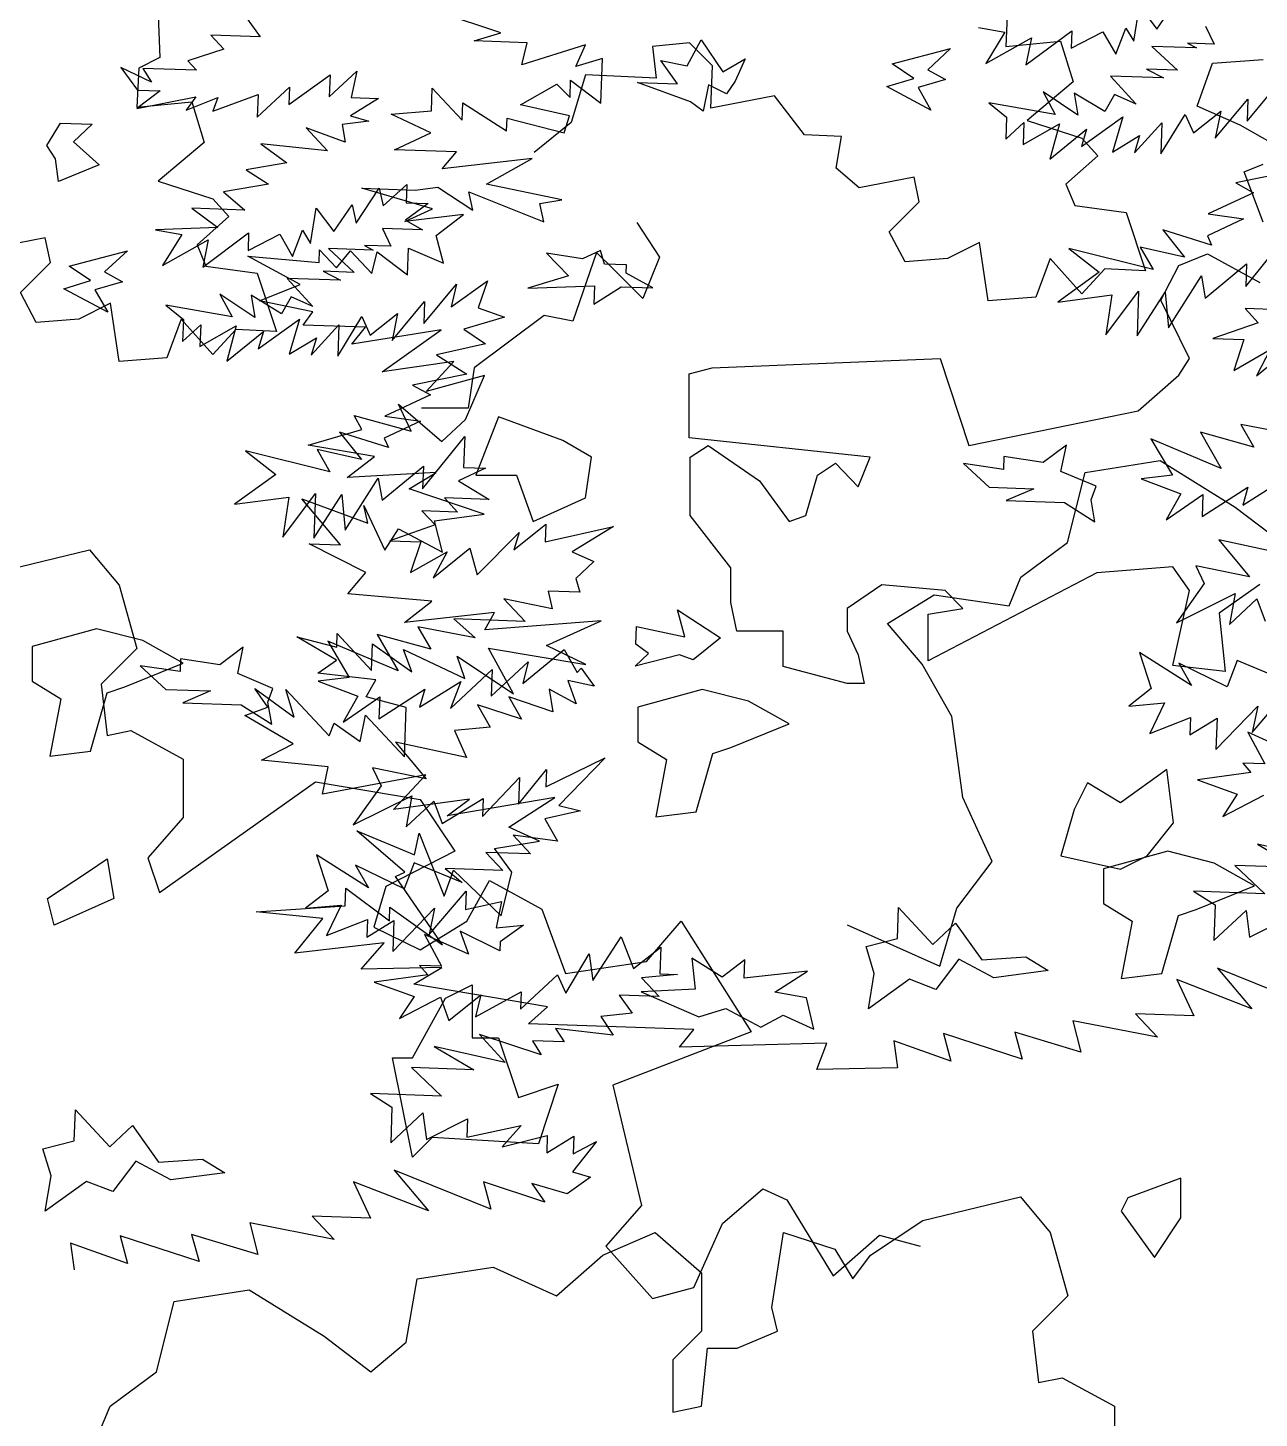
# Model space of a CAD drawing. Header units: inches. Extents: x -11 to 128, y 7 to 56.
# Drawn here: x 57.078 to 57.4081, y 23.1037 to 23.4764 of the extents above; entities that cross this region are included whole.
import ezdxf

# ---------------------------------------------------------------- set-up
doc = ezdxf.new("R2010")
doc.units = ezdxf.units.IN
doc.header["$MEASUREMENT"] = 0
doc.layers.add('CAY', color=94, linetype='Continuous')
doc.layers.add('CAY-3', color=61, linetype='Continuous')
picture_1 = doc.add_image_def('image1.jpg', size_in_pixel=(1680, 1093))

# ---------------------------------------------------------------- blocks, each defined once
blk = doc.blocks.new('A$C76451831')
at = {"layer": 'CAY'}
for p, q in [((3317.08, 1724.45), (3361.89, 1731.52)), ((3361.89, 1731.52), (3406.71, 1703.8)), ((3306.47, 1682.57), (3317.08, 1724.45)), ((3406.71, 1703.8), (3434.42, 1682.57)), ((2664.25, 1664.12), (2722.62, 1678.28)), ((2722.62, 1678.28), (2740.31, 1657.04)), ((3278.76, 1661.92), (3306.47, 1682.57)), ((3271.68, 1644.81), (3278.76, 1661.92)), ((2740.31, 1657.04), (2750.93, 1619.29)), ((3199.16, 1634.2), (3226.87, 1651.3)), ((3226.87, 1651.3), (3271.68, 1644.81)), ((3219.8, 1610.01), (3199.16, 1634.2)), ((2750.93, 1619.29), (2729.7, 1598.05)), ((3237.48, 1578.75), (3219.8, 1610.01)), ((2729.7, 1598.05), (2733.24, 1567.38)), ((3243.97, 1530.38), (3237.48, 1578.75)), ((2733.24, 1567.38), (2747.39, 1570.33)), ((2747.39, 1570.33), (2778.64, 1553.22)), ((2778.64, 1553.22), (2778.64, 1518.42)), ((2764.49, 1473.59), (2857.65, 1539.66)), ((2857.65, 1539.66), (2920.15, 1529.04)), ((2920.15, 1529.04), (2940.78, 1498.37)), ((3261.66, 1492.04), (3243.97, 1530.38)), ((2778.64, 1518.42), (2757.41, 1494.24)), ((2940.78, 1498.37), (2899.51, 1477.13)), ((2757.41, 1494.24), (2764.49, 1473.59)), ((3240.43, 1464.32), (3261.66, 1492.04)), ((2947.86, 1456.49), (2961.42, 1480.67)), ((2961.42, 1480.67), (2992.67, 1463.57)), ((2899.51, 1477.13), (2892.43, 1452.95)), ((2992.67, 1463.57), (3006.82, 1425.22)), ((3230.41, 1429.51), (3240.43, 1464.32)), ((2920.15, 1439.38), (2947.86, 1456.49)), ((3055.17, 1432.3), (3075.81, 1456.49)), ((3075.81, 1456.49), (3117.67, 1390.42)), ((3174.98, 1454.29), (3230.41, 1429.51)), ((2892.43, 1452.95), (2920.15, 1439.38)), ((3006.82, 1425.22), (3055.17, 1432.3)), ((3117.67, 1390.42), (3035.12, 1358.57)), ((3035.12, 1358.57), (3052.22, 1286.61)), ((3052.22, 1286.61), (3031, 1262.42)), ((5548.14, 748.16), (5555.93, 737.47)), ((5526.51, 738.49), (5534.37, 730.06)), ((5555.93, 737.47), (5526.51, 738.49)), ((5534.37, 730.06), (5512.83, 723.1)), ((5512.83, 723.1), (5518.07, 717.48)), ((5472.81, 719.06), (5482.76, 705.57)), ((5491.08, 710.26), (5472.81, 719.06)), ((5518.07, 717.48), (5485.93, 718.6)), ((5485.93, 718.6), (5491.08, 710.26)), ((5573.09, 696.97), (5597.73, 714.7)), ((5597.27, 701.57), (5613.66, 716.86)), ((5597.73, 714.7), (5597.27, 701.57)), ((5613.66, 716.86), (5610.39, 701.11)), ((5554.25, 689.47), (5573.45, 707.39)), ((5573.45, 707.39), (5573.09, 696.97)), ((5496.34, 705.09), (5482.38, 694.7)), ((5482.38, 694.7), (5517.52, 701.63)), ((5482.76, 705.57), (5496.34, 705.09)), ((5517.52, 701.63), (5511.8, 693.67)), ((5511.8, 693.67), (5530.64, 701.17)), ((5527.64, 693.12), (5554.72, 703.05)), ((5530.64, 701.17), (5527.64, 693.12)), ((5554.72, 703.05), (5554.25, 689.47)), ((5626.69, 700.54), (5610.01, 690.24)), ((5610.39, 701.11), (5626.69, 700.54)), ((5610.01, 690.24), (5620.78, 687.15)), ((5606.74, 674.49), (5583.48, 683.01)), ((5583.48, 683.01), (5596.14, 669.42)), ((5620.78, 687.15), (5604.85, 684.98)), ((5604.85, 684.98), (5606.74, 674.49)), ((5596.14, 669.42), (5556.41, 673.53)), ((5556.41, 673.53), (5571.87, 662.11)), ((5571.87, 662.11), (5547.71, 657.97)), ((5547.71, 657.97), (5561, 649.34)), ((5561, 649.34), (5534.11, 644.84)), ((5629.44, 636.52), (5643.47, 649.18)), ((5643.47, 649.18), (5643.09, 638.31)), ((5534.11, 644.84), (5546.87, 633.97)), ((5613.22, 626.21), (5627.08, 647.03)), ((5627.08, 647.03), (5629.44, 636.52)), ((5515.19, 635.07), (5530.65, 623.65)), ((5546.87, 633.97), (5515.19, 635.07)), ((5586.05, 614.01), (5589.51, 635.2)), ((5589.51, 635.2), (5599.9, 621.24)), ((5599.9, 621.24), (5610.88, 637.17)), ((5610.88, 637.17), (5613.22, 626.21)), ((5656.22, 637.86), (5642.73, 627.9)), ((5643.09, 638.31), (5656.22, 637.86)), ((5530.65, 623.65), (5493.44, 622.23)), ((5628.96, 622.94), (5634.03, 612.34)), ((5652.95, 622.1), (5628.96, 622.94)), ((5642.73, 627.9), (5652.95, 622.1)), ((5493.44, 622.23), (5509.21, 619.42)), ((5509.21, 619.42), (5497.68, 600.78)), ((5497.68, 600.78), (5524.95, 616.15)), ((5521.67, 599.94), (5549.11, 620.29)), ((5524.95, 616.15), (5521.67, 599.94)), ((5549.11, 620.29), (5548.75, 609.88)), ((5548.75, 609.88), (5567.67, 619.64)), ((5567.67, 619.64), (5575.36, 606.23)), ((5575.36, 606.23), (5581.34, 621.88)), ((5581.34, 621.88), (5586.05, 614.01)), ((5596.82, 610.92), (5612.19, 596.78)), ((5623.52, 609.98), (5596.82, 610.92)), ((5618.19, 612.89), (5623.52, 609.98)), ((5634.03, 612.34), (5618.19, 612.89)), ((5603.87, 592.08), (5572.18, 593.19)), ((5572.18, 593.19), (5587.46, 576.34)), ((5612.19, 596.78), (5593.63, 597.43)), ((5593.63, 597.43), (5603.87, 592.08)), ((5653.72, 566.32), (5673.11, 589.67)), ((5669.92, 576.18), (5691.77, 591.73)), ((5673.11, 589.67), (5669.92, 576.18)), ((5691.77, 591.73), (5686.22, 575.61)), ((5552.79, 569.84), (5531.98, 583.71)), ((5531.98, 583.71), (5539.21, 570.31)), ((5568.73, 572), (5550.53, 583.07)), ((5550.53, 583.07), (5552.79, 569.84)), ((5574.52, 582.23), (5568.73, 572)), ((5587.46, 576.34), (5574.52, 582.23)), ((5499.57, 577.14), (5510.15, 568.61)), ((5539.21, 570.31), (5499.57, 577.14)), ((5634.78, 556.1), (5654.18, 579.45)), ((5654.18, 579.45), (5653.72, 566.32)), ((5686.22, 575.61), (5701.88, 570.07)), ((5510.15, 568.61), (5509.69, 555.48)), ((5509.69, 555.48), (5520.47, 565.53)), ((5520.47, 565.53), (5520.01, 552.4)), ((5520.01, 552.4), (5541.74, 564.79)), ((5541.74, 564.79), (5536.02, 543.68)), ((5554.86, 551.18), (5579.49, 568.91)), ((5579.49, 568.91), (5573.32, 547.82)), ((5586.44, 547.36), (5602.93, 565.37)), ((5602.29, 546.81), (5616.7, 570.33)), ((5602.93, 565.37), (5602.29, 546.81)), ((5616.7, 570.33), (5621.75, 559.27)), ((5621.75, 559.27), (5638.07, 572.3)), ((5638.07, 572.3), (5634.78, 556.1)), ((5701.88, 570.07), (5677.61, 562.76)), ((5536.02, 543.68), (5557.94, 561.5)), ((5557.94, 561.5), (5554.86, 551.18)), ((5573.32, 547.82), (5589.52, 557.68)), ((5589.52, 557.68), (5586.44, 547.36)), ((5677.61, 562.76), (5690.45, 554.15)), ((5690.45, 554.15), (5661.22, 547.47)), ((5661.22, 547.47), (5679.4, 535.95)), ((5683.65, 539.8), (5680.11, 515.62)), ((5679.4, 535.95), (5646.99, 529.38)), ((5657.66, 523.56), (5630.49, 510.91)), ((5646.99, 529.38), (5657.66, 523.56)), ((5680.11, 515.62), (5652.4, 515.62)), ((5651.68, 507.91), (5630.03, 497.78)), ((5630.49, 510.91), (5651.68, 507.91)), ((5632.55, 492.25), (5603.42, 501.43)), ((5603.42, 501.43), (5616.44, 485.11)), ((5652.99, 467.51), (5678.1, 498.82)), ((5678.1, 498.82), (5677.45, 480.26)), ((5597.6, 477.61), (5547.29, 490.25)), ((5547.29, 490.25), (5565.37, 476.01)), ((5589.92, 491.02), (5597.6, 477.61)), ((5616.44, 485.11), (5589.92, 491.02)), ((5630.03, 497.78), (5632.55, 492.25)), ((5565.37, 476.01), (5540.74, 458.29)), ((5606.81, 442.83), (5626.47, 473.88)), ((5626.47, 473.88), (5628.73, 460.65)), ((5628.73, 460.65), (5653.46, 481.1)), ((5653.46, 481.1), (5652.99, 467.51)), ((5690.58, 479.8), (5674.45, 472.2)), ((5677.45, 480.26), (5690.58, 479.8)), ((5674.45, 472.2), (5692.64, 461.14)), ((5540.74, 458.29), (5573.06, 462.6)), ((5569.51, 438.7), (5589, 464.76)), ((5573.06, 462.6), (5569.51, 438.7)), ((5589, 464.76), (5588.07, 438.05)), ((5588.07, 438.05), (5604.84, 464.21)), ((5604.84, 464.21), (5606.81, 442.83)), ((5665.94, 462.08), (5673.8, 453.64)), ((5692.64, 461.14), (5665.94, 462.08)), ((5652.53, 454.38), (5660.39, 445.95)), ((5673.8, 453.64), (5652.53, 454.38)), ((5660.39, 445.95), (5633.33, 436.47)), ((5685.63, 416.05), (5710.54, 441.48)), ((5707.46, 431.16), (5726.57, 446.36)), ((5710.54, 441.48), (5707.46, 431.16)), ((5726.57, 446.36), (5726.2, 435.94)), ((5726.2, 435.94), (5766.85, 444.95)), ((5766.85, 444.95), (5742.31, 429.94)), ((5633.33, 436.47), (5651.88, 435.82)), ((5651.88, 435.82), (5645.8, 417.45)), ((5659.29, 414.25), (5681.21, 432.08)), ((5681.21, 432.08), (5685.63, 416.05)), ((5645.8, 417.45), (5667.53, 429.83)), ((5667.53, 429.83), (5659.29, 414.25)), ((5742.31, 429.94), (5755.24, 424.05)), ((5755.24, 424.05), (5744.47, 414)), ((5744.47, 414), (5746.9, 405.75)), ((5701.45, 401.9), (5714.12, 388.31)), ((5730.24, 395.91), (5701.45, 401.9)), ((5746.9, 405.75), (5727.89, 406.42)), ((5727.89, 406.42), (5730.24, 395.91)), ((5650.11, 385.11), (5657.8, 371.69)), ((5684.32, 378.47), (5650.11, 385.11)), ((5714.12, 388.31), (5671.57, 389.8)), ((5671.57, 389.8), (5684.32, 378.47)), ((5596.34, 376.56), (5609.18, 354.8)), ((5638.32, 358.77), (5596.34, 376.56)), ((5625.93, 380.51), (5638.32, 358.77)), ((5657.8, 371.69), (5625.93, 380.51)), ((5712.82, 351.18), (5737.55, 371.63)), ((5737.55, 371.63), (5745.22, 357.76)), ((5669.71, 336.37), (5694.53, 359.53)), ((5693.98, 343.68), (5715.99, 364.22)), ((5694.53, 359.53), (5693.98, 343.68)), ((5715.99, 364.22), (5712.82, 351.18)), ((5745.22, 357.76), (5747.58, 360.4)), ((5747.58, 360.4), (5755.36, 349.7)), ((5609.18, 354.8), (5590.52, 352.74)), ((5590.52, 352.74), (5614.23, 343.75)), ((5651.15, 337.02), (5675.71, 352.48)), ((5675.71, 352.48), (5669.71, 336.37)), ((5755.36, 349.7), (5739.62, 352.97)), ((5739.62, 352.97), (5744.58, 339.2)), ((5614.23, 343.75), (5605.53, 328.18)), ((5605.53, 328.18), (5627.35, 343.29)), ((5626.89, 330.16), (5654.25, 347.79)), ((5627.35, 343.29), (5626.89, 330.16)), ((5654.25, 347.79), (5651.15, 337.02)), ((5730.81, 334.24), (5704.39, 343.32)), ((5704.39, 343.32), (5712.08, 329.9)), ((5744.58, 339.2), (5728.57, 347.91)), ((5728.57, 347.91), (5730.81, 334.24)), ((5712.08, 329.9), (5685.64, 338.53)), ((5685.64, 338.53), (5693.33, 325.12)), ((5693.33, 325.12), (5671.96, 323.14)), ((5636.83, 316.21), (5655.1, 294.27)), ((5679.1, 307.03), (5636.83, 316.21)), ((5671.96, 323.14), (5679.1, 307.03)), ((5623.15, 300.82), (5628.22, 290.22)), ((5655.1, 294.27), (5623.15, 300.82)), ((5710.31, 279.19), (5726.89, 299.92)), ((5726.53, 289.51), (5762.02, 306.85)), ((5726.89, 299.92), (5726.53, 289.51)), ((5762.02, 306.85), (5734.29, 278.35)), ((5688.75, 271.78), (5710.86, 295.04)), ((5710.86, 295.04), (5710.31, 279.19)), ((5628.22, 290.22), (5611.54, 266.77)), ((5611.54, 266.77), (5646.58, 284.14)), ((5646.58, 284.14), (5643.22, 265.67)), ((5664.59, 267.64), (5689.13, 282.65)), ((5689.13, 282.65), (5688.75, 271.78)), ((5643.22, 265.67), (5659.62, 280.96)), ((5659.62, 280.96), (5664.59, 267.64)), ((5747.32, 275.18), (5725.86, 270.49)), ((5734.29, 278.35), (5747.32, 275.18)), ((5725.86, 270.49), (5733.55, 257.07)), ((5733.55, 257.07), (5706.94, 260.72)), ((5706.94, 260.72), (5717.43, 249.48)), ((5717.43, 249.48), (5690.72, 250.41)), ((5690.72, 250.41), (5700.77, 239.63)), ((5620.65, 229.28), (5589.62, 248.95)), ((5589.62, 248.95), (5596.57, 227.4)), ((5641.92, 228.54), (5612.96, 242.7)), ((5612.96, 242.7), (5620.65, 229.28)), ((5647.91, 244.2), (5641.92, 228.54)), ((5676.5, 232.32), (5647.91, 244.2)), ((5700.77, 239.63), (5666.37, 240.83)), ((5666.37, 240.83), (5676.5, 232.32)), ((5596.57, 227.4), (5583.06, 216.99)), ((5656.83, 201.27), (5679.04, 227.24)), ((5679.04, 227.24), (5678.66, 216.38)), ((5583.06, 216.99), (5604.43, 218.97)), ((5604.43, 218.97), (5595.64, 200.69)), ((5635.18, 191.15), (5660.1, 217.02)), ((5660.1, 217.02), (5656.83, 201.27)), ((5678.66, 216.38), (5700.12, 221.07)), ((5700.12, 221.07), (5696.85, 205.31)), ((5595.64, 200.69), (5619.99, 210.27)), ((5619.99, 210.27), (5619.62, 199.85)), ((5619.62, 199.85), (5635.83, 209.71)), ((5635.83, 209.71), (5635.18, 191.15)), ((5654.12, 201.37), (5664.33, 182.42)), ((5680.44, 189.57), (5654.12, 201.37)), ((5699.09, 191.64), (5675.48, 203.34)), ((5675.48, 203.34), (5680.44, 189.57)), ((5696.85, 205.31), (5713.22, 207.01)), ((5713.22, 207.01), (5699.28, 197.07)), ((5754.66, 173.83), (5771.43, 199.99)), ((5771.43, 199.99), (5778.93, 181.14)), ((5699.28, 197.07), (5699.09, 191.64)), ((5778.93, 181.14), (5795.23, 193.72)), ((5795.23, 193.72), (5794.68, 177.87)), ((5651.21, 182.88), (5655.99, 177.27)), ((5664.33, 182.42), (5651.21, 182.88)), ((5738.54, 166.23), (5752.5, 189.77)), ((5752.5, 189.77), (5754.66, 173.83)), ((5655.99, 177.27), (5624.12, 172.95)), ((5711.47, 156.75), (5733.48, 177.29)), ((5733.48, 177.29), (5738.54, 166.23)), ((5805.09, 177.51), (5783.72, 175.53)), ((5783.72, 175.53), (5794.2, 164.29)), ((5794.68, 177.87), (5805.09, 177.51)), ((5624.12, 172.95), (5647.84, 164.41)), ((5684.58, 152.25), (5711.83, 167.16)), ((5711.83, 167.16), (5711.47, 156.75)), ((5647.84, 164.41), (5639.22, 151.11)), ((5639.22, 151.11), (5663.68, 163.86)), ((5663.68, 163.86), (5668.64, 150.09)), ((5668.64, 150.09), (5687.75, 165.29)), ((5687.75, 165.29), (5684.58, 152.25)), ((5794.2, 164.29), (5770.22, 165.13)), ((5770.22, 165.13), (5778, 154.43)), ((5778, 154.43), (5759.35, 152.36)), ((5759.35, 152.36), (5766.66, 141.22)), ((5723.66, 129.58), (5686.93, 141.74)), ((5686.93, 141.74), (5702.2, 124.89)), ((5766.66, 141.22), (5732.36, 145.14)), ((5732.36, 145.14), (5737.52, 137.25)), ((5702.2, 124.89), (5659.94, 134.52)), ((5659.94, 134.52), (5683.47, 120.56)), ((5737.52, 137.25), (5718.51, 137.92)), ((5718.51, 137.92), (5723.66, 129.58)), ((5646.36, 121.85), (5664.34, 104.9)), ((5683.47, 120.56), (5646.36, 121.85)), ((5621.8, 106.39), (5634.65, 98.23)), ((5664.34, 104.9), (5621.8, 106.39)), ((5634.65, 98.23), (5633.91, 76.95)), ((5633.91, 76.95), (5653.12, 94.87)), ((5653.12, 94.87), (5655.28, 78.93)), ((5655.28, 78.93), (5679.72, 91.22)), ((5679.72, 91.22), (5679.35, 80.35)), ((5679.35, 80.35), (5711.76, 87.38)), ((5711.76, 87.38), (5700.44, 74.63)), ((5700.44, 74.63), (5727.42, 81.39)), ((5727.42, 81.39), (5727.05, 70.98)), ((5727.05, 70.98), (5743.26, 80.84)), ((5756.74, 77.65), (5742.51, 59.56)), ((5743.26, 80.84), (5742.89, 70.43)), ((5742.89, 70.43), (5756.74, 77.65)), ((5693.7, 37.24), (5636.06, 60.56)), ((5636.06, 60.56), (5656.51, 36.27)), ((5742.51, 59.56), (5753.28, 56.46)), ((5656.51, 36.27), (5611.8, 53.7)), ((5611.8, 53.7), (5621.92, 32.04)), ((5726.02, 41.55), (5689.29, 53.71)), ((5689.29, 53.71), (5693.7, 37.24)), ((5739.34, 46.52), (5718.26, 52.7)), ((5718.26, 52.7), (5726.02, 41.55)), ((5753.28, 56.46), (5739.34, 46.52)), ((5621.92, 32.04), (5587.07, 33.25)), ((5587.07, 33.25), (5600.17, 19.2)), ((5600.17, 19.2), (5549.77, 29.12)), ((5549.77, 29.12), (5554.55, 10.36)), ((5476.87, 4.92), (5442.85, 16.98)), ((5442.85, 16.98), (5445.02, 1.04)), ((5472.46, 21.39), (5476.87, 4.92)), ((5519.51, 6.15), (5472.46, 21.39)), ((5515.09, 22.17), (5519.51, 6.15)), ((5554.55, 10.36), (5515.09, 22.17))]:
    blk.add_line(p, q, dxfattribs=at)
for points in [[(3369.88, 1515.28), (3365.92, 1546.96), (3338.21, 1527.16), (3318.42, 1539.04), (3310.5, 1523.2), (3302.58, 1495.47), (3338.21, 1487.55), (3354.05, 1495.47)], [(2721.43, 1485.79), (2733.31, 1493.71), (2737.27, 1469.95), (2701.64, 1454.11), (2697.68, 1469.95)], [(2935.21, 1410.54), (2951.05, 1418.46), (2951.05, 1386.78), (2966.88, 1386.78), (2978.76, 1351.13), (3002.51, 1359.06), (2990.64, 1323.41), (2927.29, 1327.37), (2915.42, 1315.49), (2903.54, 1374.9), (2915.42, 1374.9)], [(3342.63, 1291.2), (3338.67, 1283.28), (3358.47, 1255.56), (3374.3, 1279.32), (3374.3, 1303.08)], [(1364.64, 698.69), (1332.87, 710.23), (1356.86, 709.39), (1346.92, 723.33), (1362.67, 720.07), (1370.91, 735.64), (1383.84, 716.61), (1397.25, 724.3), (1391.35, 710.9), (1386.1, 703.38), (1375.41, 708.74), (1372.14, 692.99)], [(1485.06, 721.23), (1519.82, 730.44), (1506.23, 717.77), (1516.91, 711.96), (1500.42, 707.09), (1508.11, 693.68), (1481.87, 707.74), (1497.9, 712.62)], [(5433.75, 664.66), (5428.59, 672.55), (5436.76, 685.87), (5455.77, 685.2), (5444.52, 674.72), (5459.91, 661.03), (5435.54, 651)], [(1313.22, 601.66), (1310.78, 609.9), (1300.19, 604.83), (1278.56, 608.31), (1291.67, 594.7), (1267.4, 587.39), (1307.33, 588.72), (1306.95, 577.85), (1323.17, 588.16), (1342.18, 587.5), (1326.17, 596.22), (1326.34, 601.2)], [(5441.93, 600.46), (5476.69, 609.67), (5463.11, 597), (5473.78, 591.19), (5457.3, 586.32), (5464.99, 572.91), (5438.74, 586.97), (5454.77, 591.85)], [(1603.76, 460.95), (1606.76, 469.01), (1585.77, 477.9), (1589.04, 493.65), (1575.08, 483.26), (1551.64, 486.8), (1551.37, 479.1), (1527.48, 482.66), (1542.84, 468.52), (1569.55, 467.59), (1552.99, 460.46), (1587.84, 459.24), (1606.01, 447.73)], [(1332.03, 374.79), (1332.39, 385.2), (1361.19, 379.21), (1356.76, 395.23), (1382.46, 378.47), (1366.14, 365.44), (1358.09, 368.44), (1331.57, 361.66), (1339.53, 369.08)], [(1037.58, 376.89), (1009.87, 383.97), (971.54, 373.35), (971.54, 352.71), (988.64, 342.09), (982.16, 307.88), (1006.33, 310.83), (1016.36, 345.63), (1026.97, 349.17), (1061.76, 363.33)], [(5560.63, 340.18), (5563.63, 348.23), (5542.64, 357.13), (5545.91, 372.88), (5531.95, 362.49), (5508.51, 366.03), (5508.25, 358.33), (5484.35, 361.88), (5499.72, 347.75), (5526.42, 346.81), (5509.86, 339.69), (5544.71, 338.47), (5562.89, 326.95)], [(1474.25, 178.06), (1469.37, 194.1), (1488.11, 198.88), (1488.76, 217.45), (1509.29, 195.42), (1522.88, 208.09), (1538.43, 186.24), (1564.77, 188.04), (1578.08, 179.87), (1545.76, 175.56), (1524.85, 186.72), (1511.07, 168.61), (1495.42, 174.6), (1470.79, 156.87)], [(1438.19, 144.86), (1433.86, 163.6), (1414.95, 166.98), (1434.42, 179.45), (1396.66, 175.33), (1397.04, 186.2), (1383.54, 175.79), (1365.36, 187.3), (1367.43, 168.64), (1335.2, 167.05), (1369.57, 152.25), (1385.6, 157.13), (1406.51, 145.97), (1419.91, 153.21)], [(5431.12, 57.29), (5426.24, 73.32), (5444.99, 78.11), (5445.64, 96.67), (5466.17, 74.65), (5479.75, 87.32), (5495.3, 65.47), (5521.65, 67.27), (5534.95, 59.1), (5502.63, 54.79), (5481.72, 65.95), (5467.95, 47.84), (5452.3, 53.83), (5427.66, 36.1)]]:
    blk.add_lwpolyline(points, close=True, dxfattribs=at)
for points in [[(1536.57, 743.01), (1552.33, 740.19), (1540.81, 721.55), (1568.08, 736.92), (1564.79, 720.71), (1592.24, 741.06), (1591.88, 730.65), (1610.8, 740.41), (1618.48, 727), (1624.47, 742.66), (1629.18, 734.79), (1632.64, 755.97), (1643.03, 742.01), (1654, 757.94)], [(1672.09, 743.71), (1677.15, 733.11), (1661.31, 733.66), (1666.65, 730.76), (1639.95, 731.69), (1655.31, 717.55), (1636.76, 718.2), (1646.99, 712.86), (1615.31, 713.96), (1630.58, 697.11), (1617.65, 703), (1611.85, 692.78), (1593.66, 703.84), (1595.92, 690.61), (1575.1, 704.49), (1582.34, 691.09), (1542.7, 697.91), (1553.28, 689.38), (1552.82, 676.25), (1563.59, 686.3), (1563.13, 673.17), (1584.86, 685.56), (1579.14, 664.45), (1601.06, 682.27), (1597.98, 671.95), (1622.62, 689.68), (1616.44, 668.59), (1632.65, 678.45), (1629.57, 668.13), (1646.06, 686.14), (1645.41, 667.58), (1659.83, 691.1), (1664.88, 680.04), (1681.19, 693.08), (1677.91, 676.87), (1697.3, 700.22), (1696.84, 687.09), (1716.24, 710.44)], [(1722.52, 656.73), (1690.12, 650.15), (1700.79, 644.34), (1673.61, 631.69), (1694.81, 628.68), (1673.15, 618.56), (1675.68, 613.03), (1646.55, 622.2), (1659.57, 605.88), (1633.04, 611.8), (1640.73, 598.38), (1590.42, 611.02), (1608.5, 596.79), (1583.86, 579.06), (1616.19, 583.37), (1612.63, 559.47), (1632.12, 585.53), (1631.19, 558.82), (1647.96, 584.98), (1649.94, 563.61), (1669.6, 594.65), (1671.86, 581.43), (1696.59, 601.87), (1696.11, 588.29), (1721.22, 619.6)], [(1716.93, 574.41), (1695.66, 575.16), (1703.52, 566.72), (1676.45, 557.24), (1695.01, 556.59), (1688.93, 538.22), (1710.66, 550.61), (1702.41, 535.03), (1724.33, 552.85)], [(1727.44, 499.25), (1693.24, 505.88), (1700.92, 492.47), (1669.06, 501.28), (1681.44, 479.55), (1639.47, 497.33), (1652.3, 475.58), (1633.65, 473.51), (1657.35, 464.52), (1648.65, 448.96), (1670.48, 464.06), (1670.02, 450.93), (1697.37, 468.56), (1694.28, 457.79), (1718.83, 473.25)], [(1722.23, 427.8), (1679.95, 436.98), (1698.22, 415.04), (1666.28, 421.59), (1671.34, 410.99), (1654.66, 387.55), (1689.71, 404.91), (1686.35, 386.44), (1702.74, 401.73), (1707.71, 388.41)], [(1719.62, 353.09), (1691.03, 364.97), (1685.05, 349.31), (1656.09, 363.47), (1663.78, 350.05), (1632.74, 369.73), (1639.69, 348.18), (1626.19, 337.77), (1647.56, 339.74), (1638.76, 321.46), (1663.11, 331.04), (1662.75, 320.62), (1678.95, 330.48), (1678.31, 311.92), (1703.23, 337.8), (1699.96, 322.04), (1722.16, 348.02)], [(1723.57, 310.34), (1697.24, 322.14), (1707.46, 303.2), (1694.33, 303.65), (1699.12, 298.05), (1667.25, 293.72), (1690.97, 285.19), (1682.35, 271.89), (1706.81, 284.63)], [(1745.32, 245.66), (1703.06, 255.3), (1726.59, 241.33), (1689.48, 242.62), (1707.47, 225.68), (1664.92, 227.16), (1677.78, 219.01), (1677.04, 197.72), (1696.24, 215.64), (1698.4, 199.7), (1722.85, 211.99)], [(1736.83, 158.01), (1679.18, 181.33), (1699.63, 157.04), (1654.93, 174.47), (1665.05, 152.81), (1630.2, 154.03), (1643.3, 139.97), (1592.89, 149.89), (1597.68, 131.14), (1558.21, 142.94), (1562.64, 126.92), (1515.59, 142.16), (1520, 125.69), (1485.98, 137.76), (1488.14, 121.81), (1440.07, 120.77), (1446.06, 136.43), (1358.06, 134.06), (1366.59, 144.65), (1267.92, 148.09), (1279.15, 158.13), (1199.42, 171.79), (1216.08, 181.63), (1168, 180.59), (1181.7, 196.44), (1128.46, 190.13), (1145.04, 210.86), (1105.31, 214.97), (1158.45, 218.55), (1158.82, 228.97), (1184.87, 209.47), (1185.16, 217.62), (1216.55, 195.22), (1188.52, 236.09), (1194.05, 238.62), (1165.45, 263.19), (1199.84, 248.84), (1202.56, 261.89), (1217.56, 224.2), (1223.09, 239.87), (1251.6, 212.58), (1257.94, 238.65), (1247.56, 252.62), (1274.45, 257.12), (1256.16, 265.46), (1283.51, 283.09), (1219.24, 272.19), (1232.73, 282.15), (1187.2, 276.03), (1206.5, 296.66), (1144.92, 285.21), (1148.21, 301.42), (1108.47, 305.53), (1127.39, 315.29), (1098.53, 332.17), (1112.3, 337.13), (1104.53, 348.28), (1127.95, 331.14), (1123.09, 347.63), (1148.86, 319.98), (1151.84, 327.59), (1167.32, 316.62), (1170.59, 332.37), (1193.74, 307.54), (1194.76, 336.97), (1170.97, 343.24), (1176.76, 353.46), (1142.01, 357.4), (1153.15, 365.17), (1129.62, 379.13), (1153.42, 372.86), (1153.71, 381.01), (1174.23, 358.99), (1174.79, 374.84), (1198.22, 358.15), (1193.25, 371.47), (1229.81, 354.33), (1225.29, 367.63), (1258.94, 345.15), (1244.04, 372.42), (1302.15, 362.68), (1278.53, 373.93), (1311.22, 388.66), (1241.7, 383.38), (1247.49, 393.61), (1193.82, 387.77), (1210.12, 400.35), (1159.97, 404.82), (1170.84, 417.59), (1137, 434.64), (1155.56, 433.99), (1132.5, 461.54), (1171.87, 447.02), (1169.52, 457.53), (1182.18, 430.79), (1190.33, 443.66), (1216.58, 429.59), (1211.79, 448.35), (1241.39, 452.3), (1196.6, 467.46), (1212.81, 477.32), (1159.68, 474.19), (1175.98, 486.77), (1136.34, 493.59), (1168.38, 502.9), (1163.69, 511.23), (1197.8, 501.87), (1190.21, 518.01), (1216.17, 495.79), (1230.22, 508.9), (1241.57, 535.25), (1206.79, 525.59), (1223.28, 543.6), (1180.46, 537.39), (1215.78, 562.45), (1162.46, 553.88), (1170.52, 564.03), (1133.41, 565.32), (1139.12, 573.28), (1107.18, 579.84), (1131.53, 589.42), (1100.4, 606.37), (1142.87, 602.62), (1143.13, 610.32), (1153.18, 599.54), (1161.69, 609.67), (1174.36, 596.08), (1177.53, 609.12), (1195.63, 595.34), (1196.18, 611.18), (1217.17, 602.29), (1212.76, 618.77), (1229.06, 631.34), (1194.02, 627.13), (1210.6, 634.71), (1168.43, 647.06), (1200.12, 645.95), (1213.77, 647.74), (1234.59, 633.87), (1232.25, 644.83), (1276.94, 626.95), (1274.6, 637.91), (1287.82, 640.17), (1242.83, 649.45), (1270.11, 664.82), (1216.42, 658.53), (1224.93, 668.66), (1187.81, 669.96), (1209.46, 680.08), (1185.84, 691.33), (1209.92, 693.21), (1210.4, 706.8), (1228.31, 687.58), (1228.67, 698), (1254.82, 681.22), (1255.09, 688.91), (1289.22, 680.02), (1292.3, 690.34), (1263.07, 696.8), (1284.8, 709.18), (1292.68, 701.2), (1293.04, 711.62), (1311.14, 697.84), (1312.07, 724.55), (1296.04, 719.67), (1301.93, 732.61), (1263.9, 720.79), (1267.08, 733.83), (1235.4, 734.94), (1251.43, 739.82), (1214.69, 751.98)], [(1046.77, 750.31), (1047.82, 725), (1035.17, 718.67), (1034.11, 695.47), (1066.81, 698.63), (1074.19, 674.37), (1046.77, 651.17), (1079.47, 640.62), (1088.96, 630.08), (1069.97, 613.2), (1075.25, 600.55), (1105.83, 596.33), (1117.43, 561.52), (1093.18, 562.58), (1079.47, 547.81), (1060.48, 568.91), (1052.04, 545.7), (1023.57, 543.59), (1018.29, 578.4), (999.31, 568.91), (974, 566.8), (964.5, 584.73), (982.43, 602.66), (979.27, 617.42), (946.57, 611.09)]]:
    blk.add_lwpolyline(points, dxfattribs=at)
at = {"layer": 'CAY-3'}
for p, q in [((3100.57, 1275.99), (3124.75, 1296.63)), ((3124.75, 1296.63), (3138.9, 1290.15)), ((3138.9, 1290.15), (3166.61, 1244.73)), ((3220.18, 1277.65), (3278.55, 1291.8)), ((3278.55, 1291.8), (3296.24, 1270.57)), ((3029.14, 1257), (3060.39, 1270.57)), ((3060.39, 1270.57), (3088.1, 1246.38)), ((3083.47, 1237.65), (3100.57, 1275.99)), ((3129.96, 1225.74), (3137.04, 1270.57)), ((3137.04, 1270.57), (3167.7, 1260.54)), ((3188.93, 1257), (3220.18, 1277.65)), ((3296.24, 1270.57), (3306.85, 1232.82)), ((3031, 1262.42), (3058.71, 1231.16)), ((3166.61, 1244.73), (3194.32, 1268.91)), ((3194.32, 1268.91), (3218.5, 1262.42)), ((3001.43, 1232.82), (3029.14, 1257)), ((3167.7, 1260.54), (3178.31, 1242.84)), ((3178.31, 1242.84), (3188.93, 1257)), ((2918.29, 1242.84), (2963.69, 1249.92)), ((2963.69, 1249.92), (3001.43, 1232.82)), ((3088.1, 1246.38), (3088.1, 1211.58)), ((2911.8, 1205.09), (2918.29, 1242.84)), ((3058.71, 1231.16), (3083.47, 1237.65)), ((2762.63, 1187.4), (2773.24, 1229.28)), ((2773.24, 1229.28), (2818.05, 1236.36)), ((2818.05, 1236.36), (2862.87, 1208.63)), ((3306.85, 1232.82), (3285.62, 1211.58)), ((3133.5, 1211.58), (3129.96, 1225.74)), ((2862.87, 1208.63), (2890.58, 1187.4)), ((2890.58, 1187.4), (2911.8, 1205.09)), ((3088.1, 1211.58), (3071, 1194.47)), ((3109.33, 1201.55), (3133.5, 1211.58)), ((3285.62, 1211.58), (3289.16, 1180.91)), ((3088.1, 1166.75), (3091.64, 1201.55)), ((3091.64, 1201.55), (3109.33, 1201.55)), ((2734.92, 1166.75), (2762.63, 1187.4)), ((3071, 1194.47), (3071, 1163.21)), ((3289.16, 1180.91), (3303.31, 1183.86)), ((3303.31, 1183.86), (3334.56, 1166.75)), ((2727.84, 1149.65), (2734.92, 1166.75)), ((3071, 1163.21), (3088.1, 1166.75)), ((3334.56, 1166.75), (3334.56, 1131.95)), ((5780.93, 626.51), (5794.49, 605.87)), ((5756.87, 608.7), (5742.61, 567.53)), ((5766.78, 598.79), (5756.87, 608.7)), ((6104.41, 600.8), (6121.51, 607.88)), ((6121.51, 607.88), (6152.76, 590.78)), ((5784.47, 581.1), (5766.78, 598.79)), ((5794.49, 605.87), (5784.47, 581.1)), ((6093.8, 580.16), (6104.41, 600.8)), ((6110.9, 545.36), (6093.8, 580.16)), ((5725.51, 571.07), (5683.65, 539.8)), ((5742.61, 567.53), (5725.51, 571.07)), ((5812.18, 536.27), (5825.74, 539.8)), ((5825.74, 539.8), (5961.93, 545.34)), ((5961.93, 545.34), (5979.03, 493.44)), ((6104.41, 535.33), (6110.9, 545.36)), ((5812.18, 497.92), (5812.18, 536.27)), ((6080.24, 514.09), (6104.41, 535.33)), ((5979.03, 493.44), (6080.24, 514.09)), ((5920.07, 486.36), (5812.18, 497.92)), ((5812.76, 486.36), (5823.37, 493.44)), ((5823.37, 493.44), (5854.03, 472.2)), ((5812.76, 451.56), (5812.76, 486.36)), ((5888.82, 475.74), (5899.43, 482.82)), ((5899.43, 482.82), (5912.99, 468.66)), ((5912.99, 468.66), (5920.07, 486.36)), ((5881.74, 451.56), (5888.82, 475.74)), ((5854.03, 472.2), (5871.72, 448.02)), ((5836.93, 420.29), (5812.76, 451.56)), ((5871.72, 448.02), (5881.74, 451.56)), ((5836.93, 399.65), (5836.93, 420.29)), ((6055.48, 417.36), (5954.86, 364.85)), ((6100.88, 420.9), (6055.48, 417.36)), ((6110.9, 406.74), (6100.88, 420.9)), ((5927.14, 410.26), (5906.51, 396.11)), ((5964.88, 406.73), (5927.14, 410.26)), ((6152.76, 410.28), (6128.59, 393.17)), ((5840.47, 382.54), (5836.93, 399.65)), ((5975.49, 396.11), (5964.88, 406.73)), ((6100.88, 361.91), (6110.9, 406.74)), ((5906.51, 396.11), (5906.51, 382.54)), ((5954.86, 392.57), (5975.49, 396.11)), ((5954.86, 364.85), (5954.86, 392.57)), ((6128.59, 393.17), (6132.13, 358.37)), ((5868.18, 382.54), (5840.47, 382.54)), ((5868.18, 361.31), (5868.18, 382.54)), ((5906.51, 382.54), (5912.99, 368.38)), ((5912.99, 368.38), (5916.53, 351.28)), ((5906.51, 351.28), (5868.18, 361.31)), ((6132.13, 358.37), (6100.88, 361.91)), ((5916.53, 351.28), (5906.51, 351.28))]:
    blk.add_line(p, q, dxfattribs=at)
for points in [[(6154.79, 626.83), (6143.39, 656.72), (6154.79, 661.43)], [(6161.86, 672.84), (6141.03, 684.64), (6115.48, 696.04), (6124.52, 721.6), (6154.79, 723.96)], [(6002.24, 754.9), (6001.19, 731.7), (6033.88, 734.86), (6041.27, 710.61), (6013.84, 687.4), (6046.54, 676.86), (6056.03, 666.31), (6037.05, 649.43), (6042.32, 636.78), (6072.91, 632.56), (6084.51, 597.75), (6060.25, 598.81), (6046.54, 584.04), (6027.55, 605.14), (6019.12, 581.93), (5990.64, 579.82), (5985.37, 614.63), (5966.38, 605.14), (5941.07, 603.03), (5931.58, 620.96), (5949.51, 638.89), (5946.34, 653.65), (5913.65, 647.32), (5899.94, 658.93), (5903.1, 677.91), (5880.95, 678.97), (5863.02, 702.17), (5825.05, 694.79), (5826.11, 720.1), (5812.4, 733.81), (5790.25, 731.7), (5792.36, 712.72), (5750.17, 714.82), (5741.73, 686.35), (5719.59, 668.42)]]:
    blk.add_lwpolyline(points, dxfattribs=at)
for points in [[(5736.7, 496.38), (5698.37, 510.54), (5684.81, 475.74), (5708.98, 475.74), (5719.01, 448.02), (5750.26, 462.17), (5753.8, 486.36)], [(5847.55, 340.66), (5819.83, 347.74), (5781.51, 337.12), (5781.51, 316.48), (5798.61, 305.86), (5792.12, 271.65), (5816.3, 274.6), (5826.32, 309.4), (5836.93, 312.94), (5871.72, 327.09)], [(6125.51, 244.04), (6097.8, 251.12), (6059.47, 240.5), (6059.47, 219.86), (6076.57, 209.24), (6070.08, 175.03), (6094.26, 177.98), (6104.28, 212.78), (6114.89, 216.32), (6149.68, 230.48)]]:
    blk.add_lwpolyline(points, close=True, dxfattribs=at)

msp = doc.modelspace()

# ---------------------------------------------------------------- block references
at = {"layer": 'CAY', "xscale": 0.0004489089019145984, "yscale": 0.0004489089019145984, "zscale": 0.0004489089019145984}
for p in [(54.64618, 23.14297), (56.64307, 23.14297), (55.87234, 22.58311)]:
    msp.add_blockref('A$C76451831', p, dxfattribs=at)

# ---------------------------------------------------------------- pictures from other files: only their frames are drawn
image = msp.add_image(picture_1, insert=(12.49661, 7.37723), size_in_units=(74.4025, 48.40591))
image.dxf.flags = 6

doc.saveas('drawing.dxf')
